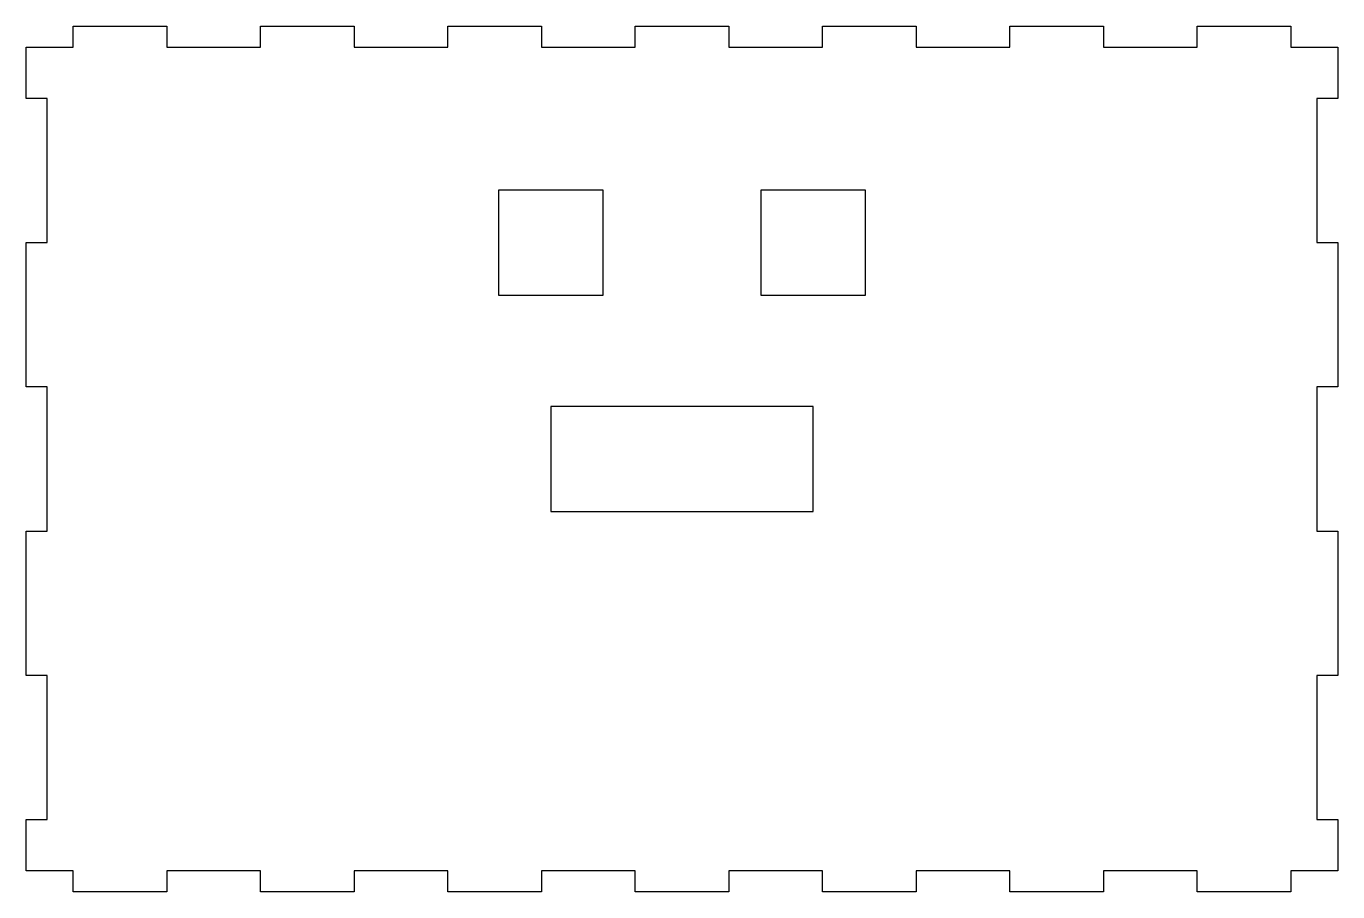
# Model space of a CAD drawing. Header units: millimetres. Extents: x -125 to 125, y 0 to 165.
import ezdxf

# ---------------------------------------------------------------- set-up
doc = ezdxf.new("R2010")
doc.units = ezdxf.units.MM
doc.layers.get('0').update_dxf_attribs({"linetype": 'CONTINUOUS'})

msp = doc.modelspace()

# ---------------------------------------------------------------- linework, layer by layer
for points in [[(125, 4), (116.07, 4), (116.07, 0), (98.21, 0), (98.21, 4), (80.36, 4), (80.36, 0), (62.5, 0), (62.5, 4), (44.64, 4), (44.64, 0), (26.79, 0), (26.79, 4), (8.93, 4), (8.93, 0), (-8.93, 0), (-8.93, 4), (-26.79, 4), (-26.79, 0), (-44.64, 0), (-44.64, 4), (-62.5, 4), (-62.5, 0), (-80.36, 0), (-80.36, 4), (-98.21, 4), (-98.21, 0), (-116.07, 0), (-116.07, 4), (-125, 4), (-125, 13.75), (-121, 13.75), (-121, 41.25), (-125, 41.25), (-125, 68.75), (-121, 68.75), (-121, 96.25), (-125, 96.25), (-125, 123.75), (-121, 123.75), (-121, 151.25), (-125, 151.25), (-125, 161), (-116.07, 161), (-116.07, 165), (-98.21, 165), (-98.21, 161), (-80.36, 161), (-80.36, 165), (-62.5, 165), (-62.5, 161), (-44.64, 161), (-44.64, 165), (-26.79, 165), (-26.79, 161), (-8.93, 161), (-8.93, 165), (8.93, 165), (8.93, 161), (26.79, 161), (26.79, 165), (44.64, 165), (44.64, 161), (62.5, 161), (62.5, 165), (80.36, 165), (80.36, 161), (98.21, 161), (98.21, 165), (116.07, 165), (116.07, 161), (125, 161), (125, 151.25), (121, 151.25), (121, 123.75), (125, 123.75), (125, 96.25), (121, 96.25), (121, 68.75), (125, 68.75), (125, 41.25), (121, 41.25), (121, 13.75), (125, 13.75)], [(-15, 133.75), (-35, 133.75), (-35, 113.75), (-15, 113.75)], [(15, 113.75), (35, 113.75), (35, 133.75), (15, 133.75)], [(25, 92.5), (-25, 92.5), (-25, 72.5), (25, 72.5)]]:
    msp.add_lwpolyline(points, close=True)

doc.saveas('drawing.dxf')
